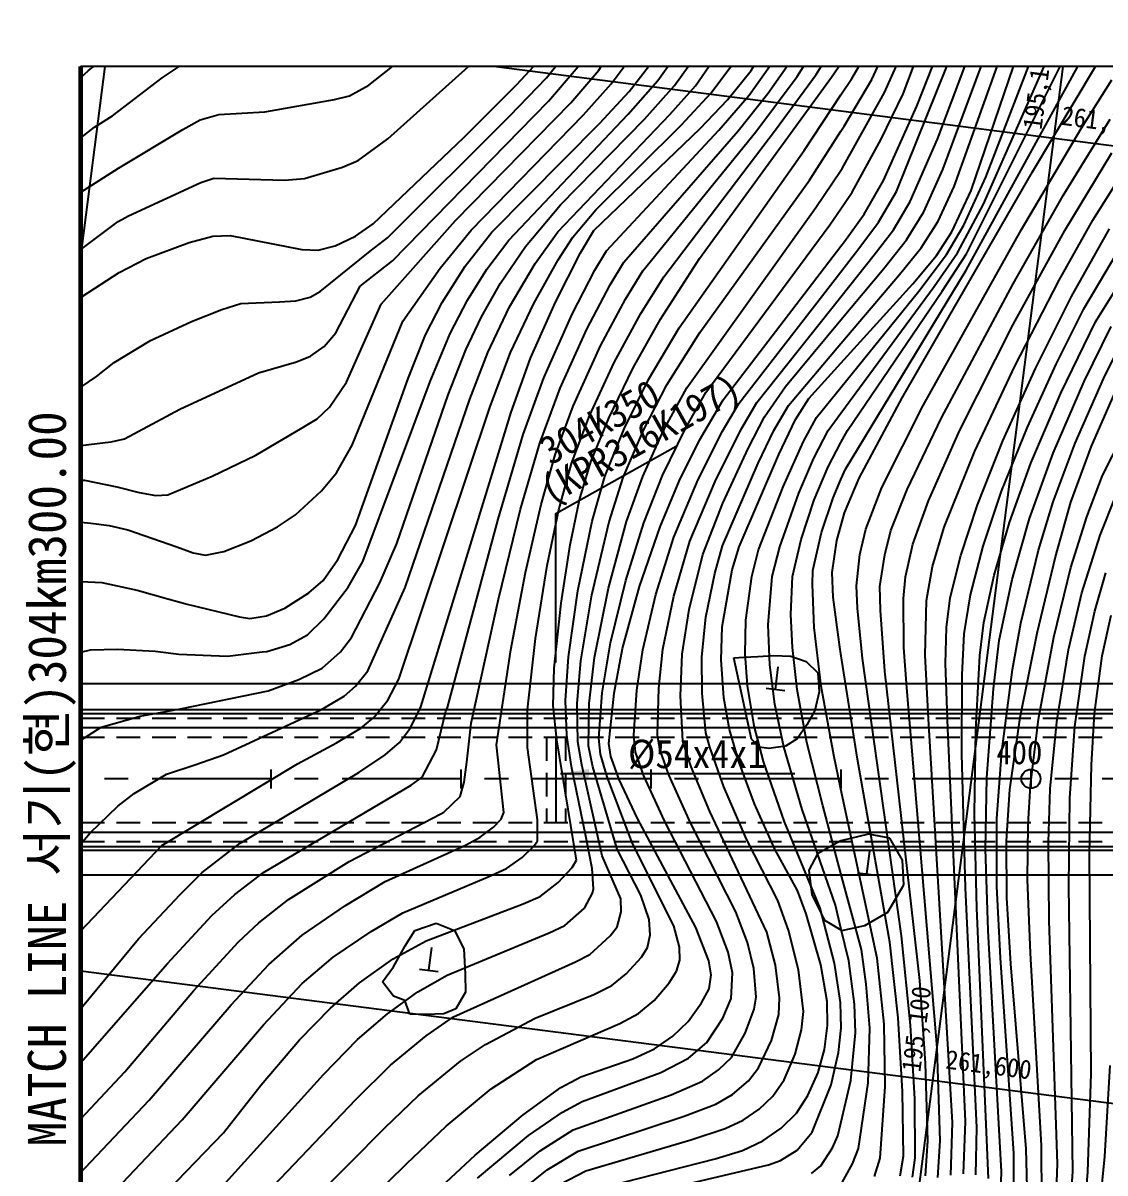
# Model space of a CAD drawing. Header units: millimetres. Extents: x 6886 to 7682, y 1103 to 1807.
# Drawn here: x 6966.6 to 7080.4, y 1432.7 to 1553.8 of the extents above; entities that cross this region are included whole.
import ezdxf
from ezdxf.enums import TextEntityAlignment as Align
from ezdxf.xclip import XClip

# ---------------------------------------------------------------- set-up
doc = ezdxf.new("R2010")
doc.units = ezdxf.units.MM
doc.header["$LTSCALE"] = 10
doc.header["$MEASUREMENT"] = 0
doc.header["$XCLIPFRAME"] = 2
for name, pattern in [('A-CENTR01', [2, 1.25, -0.25, 0.25, -0.25]), ('CENTER', [2, 1.25, -0.25, 0.25, -0.25]), ('HIDDEN', [0.375, 0.25, -0.125])]:
    doc.linetypes.add(name, pattern=pattern)
for name, color, linetype in [('TN-MACL', 6, 'A-CENTR01'), ('TZ-BASE', 253, 'Continuous'), ('TZ-CABL', 4, 'Continuous')]:
    doc.layers.add(name, color=color, linetype=linetype)
doc.layers.add('TX-PAPR', color=2, linetype='Continuous', plot=False)
doc.styles.add('HANA', font='GulimChe.ttf')
doc.styles.get("Standard").update_dxf_attribs({"font": 'GulimChe.ttf'})
doc.linetypes.add('ZIGZAG', pattern='A,0.0001,-0.2,[131,ltypeshp.shx,S=0.2,R=0,X=-0.2,Y=0],-0.4,[131,ltypeshp.shx,S=0.2,R=180,X=0.2,Y=0],-0.2', length=0.8001)
doc.dimstyles.get("Standard").update_dxf_attribs({"dimtxt": 0.18, "dimasz": 0.18, "dimexe": 0.18, "dimexo": 0.0625, "dimgap": 0.09, "dimtad": 0, "dimtih": 1, "dimtoh": 1, "dimdec": 4, "dimzin": 0, "dimdsep": 46, "dimtxsty": 'Standard', "dimcen": 0.09, "dimadec": 0, "dimazin": 0, "dimtfac": 1, "dimtdec": 4, "dimtofl": 0, "dimtmove": 0, "dimatfit": 3, "dimfxl": 0, "dimtolj": 1, "dimtzin": 0, "dimarcsym": 0})

# ---------------------------------------------------------------- blocks, each defined once
blk = doc.blocks.new('JD-GFJ6DDFJGD34XDGH')
at = {"layer": 'TZ-BASE'}
for p, q in [((0, 55), (15.42, 175)), ((80, -107.04), (116.24, 175)), ((85.85, 61.84, 166), (95.59, 86.1, 166)), ((87.99, 70.81, 165), (93.95, 85.99, 165)), ((90.16, 67.36, 167), (97.29, 86.22, 167)), ((86.56, 72.11, 164), (91.7, 85.83, 164)), ((90.74, 64.14, 168), (98.24, 84.44, 168)), ((91.91, 62.38, 169), (98.92, 81.89, 169)), ((0, 80.62), (80, 70.34)), ((93.72, 61.93, 170), (100.15, 80.87, 170)), ((95.24, 63.36, 171), (101.89, 80.52, 171)), ((0.78, 74.54, 141), (6.75, 79.46, 141)), ((30.33, 73.04, 143), (38.58, 79.57, 143)), ((93.2, 55.26, 173), (104.96, 78.74, 173)), ((95.02, 60.5, 172), (103.27, 79.28, 172)), ((54.52, 74.62, 148), (56.56, 77.58, 148)), ((49.02, 73.79, 146), (51.32, 76.79, 146)), ((70.54, 74.59, 155), (72.36, 77.42, 155)), ((75.41, 73.96, 158), (77.62, 77.44, 158)), ((77.38, 74.17, 159), (79.15, 76.94, 159)), ((93.19, 53.56, 174), (106.03, 77.03, 174)), ((8.58, 73.8, 142), (11.08, 75.48, 142)), ((32.3, 67.39, 144), (41.83, 75.93, 144)), ((45.9, 73.11, 145), (48.16, 75.57, 145)), ((49.23, 71.36, 147), (52.74, 75.47, 147)), ((55.83, 73.18, 149), (58.01, 76.09, 149)), ((57.71, 72.37, 150), (59.94, 75.23, 150)), ((60.73, 73.53, 151), (62.36, 75.8, 151)), ((62.47, 73, 152), (64.17, 75.32, 152)), ((64.68, 72.97, 153), (66.66, 75.77, 153)), ((66.35, 72.22, 154), (68.62, 75.27, 154)), ((70.33, 71.99, 156), (73.13, 75.88, 156)), ((72.31, 72.15, 157), (74.77, 75.66, 157)), ((79, 73.86, 160), (80, 75.35, 160)), ((81.15, 73.74, 161), (82.54, 76.12, 161)), ((83.24, 73.62, 162), (84.48, 76.22, 162)), ((84.59, 72.25, 163), (86.26, 75.96, 163)), ((100.17, 63.9, 175), (107.39, 75.98, 175)), ((0, 73.84, 141), (0.78, 74.54, 141)), ((51.58, 71.17, 148), (54.52, 74.62, 148)), ((65.13, 54.77, 160), (79, 73.86, 160)), ((68.07, 71.48, 155), (70.54, 74.59, 155)), ((71.06, 68.11, 158), (75.41, 73.96, 158)), ((73.13, 68.32, 159), (77.38, 74.17, 159)), ((3.33, 69.82, 142), (8.58, 73.8, 142)), ((28.29, 71.9, 143), (30.33, 73.04, 143)), ((40.31, 67.53, 145), (45.9, 73.11, 145)), ((45.14, 69.79, 146), (49.02, 73.79, 146)), ((52.92, 69.92, 149), (55.83, 73.18, 149)), ((57.62, 69.97, 151), (60.73, 73.53, 151)), ((59.32, 69.46, 152), (62.47, 73, 152)), ((62, 69.93, 153), (64.68, 72.97, 153)), ((80, 72, 161), (81.15, 73.74, 161)), ((80.34, 68.72, 162), (83.24, 73.62, 162)), ((105.29, 68.47, 176), (108.51, 73.59, 176)), ((19.39, 70.21, 143), (26.7, 71.51, 143)), ((26.7, 71.51, 143), (28.29, 71.9, 143)), ((54.63, 69.04, 150), (57.71, 72.37, 150)), ((63.23, 68.85, 154), (66.35, 72.22, 154)), ((65.19, 68.48, 155), (68.07, 71.48, 155)), ((67.16, 68.31, 156), (70.33, 71.99, 156)), ((69.18, 68.23, 157), (72.31, 72.15, 157)), ((76.13, 66.16, 161), (80, 72, 161)), ((80.14, 64.26, 163), (84.59, 72.25, 163)), ((84.22, 67.34, 164), (86.56, 72.11, 164)), ((32.81, 54.54, 147), (49.23, 71.36, 147)), ((39.43, 58.77, 148), (51.58, 71.17, 148)), ((80, 70.34), (700, -9.33)), ((84.49, 62.98, 165), (87.99, 70.81, 165)), ((1.44, 68.62, 142), (3.33, 69.82, 142)), ((10.73, 68.38, 143), (12.55, 69.37, 143)), ((12.55, 69.37, 143), (14.52, 69.95, 143)), ((14.52, 69.95, 143), (19.39, 70.21, 143)), ((32.28, 56.96, 146), (45.14, 69.79, 146)), ((41.08, 57.76, 149), (52.92, 69.92, 149)), ((43.27, 57.56, 150), (54.63, 69.04, 150)), ((45.05, 56.73, 151), (57.62, 69.97, 151)), ((50.2, 57.59, 153), (62, 69.93, 153)), ((50.5, 60.44, 152), (59.32, 69.46, 152)), ((103.39, 61.43, 177), (108.35, 69.46, 177)), ((0, 67.48, 142), (1.44, 68.62, 142)), ((3.99, 64.3, 143), (10.73, 68.38, 143)), ((54.01, 57.73, 155), (65.19, 68.48, 155)), ((54.19, 59.9, 154), (63.23, 68.85, 154)), ((55.32, 55.58, 156), (67.16, 68.31, 156)), ((57.14, 54.39, 157), (69.18, 68.23, 157)), ((59.15, 53.48, 158), (71.06, 68.11, 158)), ((61.35, 52.86, 159), (73.13, 68.32, 159)), ((76.68, 63.03, 162), (80, 68.2, 162)), ((80, 68.2, 162), (80.34, 68.72, 162)), ((98.99, 57.82, 176), (105.29, 68.47, 176)), ((29.18, 65.1, 144), (32.3, 67.39, 144)), ((30.79, 58.44, 145), (40.31, 67.53, 145)), ((81.18, 61.75, 164), (84.22, 67.34, 164)), ((87.3, 60.79, 167), (90.16, 67.36, 167)), ((62.98, 47.5, 161), (76.13, 66.16, 161)), ((103.58, 57.74, 178), (108.51, 65.91, 178)), ((106.5, 58.81, 179), (111.07, 66.09, 179)), ((0, 61.76, 143), (3.99, 64.3, 143)), ((23.54, 63.21, 144), (27.54, 64.39, 144)), ((27.54, 64.39, 144), (29.18, 65.1, 144)), ((80, 64.05, 163), (80.14, 64.26, 163)), ((12.64, 62.78, 144), (14.02, 63.25, 144)), ((14.02, 63.25, 144), (21.43, 63.04, 144)), ((21.43, 63.04, 144), (23.54, 63.21, 144)), ((65.14, 46.99, 162), (76.68, 63.03, 162)), ((77.37, 60.14, 163), (80, 64.05, 163)), ((82.44, 59.45, 165), (84.49, 62.98, 165)), ((86.45, 40.13, 175), (100.17, 63.9, 175)), ((88.73, 59.71, 168), (90.74, 64.14, 168)), ((92.92, 58.29, 171), (95.24, 63.36, 171)), ((5.01, 59.26, 144), (12.64, 62.78, 144)), ((80, 60.03, 164), (81.18, 61.75, 164)), ((83.96, 58.61, 166), (85.85, 61.84, 166)), ((90.22, 58.73, 169), (91.91, 62.38, 169)), ((91.68, 57.6, 170), (93.72, 61.93, 170)), ((85.52, 57.81, 167), (87.3, 60.79, 167)), ((98.12, 52.13, 177), (103.39, 61.43, 177)), ((46.82, 56.03, 152), (50.5, 60.44, 152)), ((51.8, 57.04, 154), (54.19, 59.9, 154)), ((63.78, 41.16, 163), (77.37, 60.14, 163)), ((78.84, 58.34, 164), (80, 60.03, 164)), ((80.36, 56.56, 165), (82.44, 59.45, 165)), ((86.91, 56.76, 168), (88.73, 59.71, 168)), ((92.26, 55.37, 172), (95.02, 60.5, 172)), ((0, 55.73, 144), (3.94, 58.68, 144)), ((3.94, 58.68, 144), (5.01, 59.26, 144)), ((28.93, 57.12, 145), (30.79, 58.44, 145)), ((31.63, 49.97, 148), (39.43, 58.77, 148)), ((65.8, 40.66, 164), (78.84, 58.34, 164)), ((81.88, 55.82, 166), (83.96, 58.61, 166)), ((88.44, 55.91, 169), (90.22, 58.73, 169)), ((91.1, 55.19, 171), (92.92, 58.29, 171)), ((102.98, 52.51, 179), (106.5, 58.81, 179)), ((11.41, 56.46, 145), (13.9, 57.15, 145)), ((13.9, 57.15, 145), (15.71, 57.22, 145)), ((15.71, 57.22, 145), (23.25, 55.73, 145)), ((26.79, 56.1, 145), (28.93, 57.12, 145)), ((30.47, 55.56, 146), (32.28, 56.96, 146)), ((37.84, 53.76, 149), (41.08, 57.76, 149)), ((40.45, 53.98, 150), (43.27, 57.56, 150)), ((47.83, 54.24, 153), (50.2, 57.59, 153)), ((50.25, 54.66, 154), (51.8, 57.04, 154)), ((52.61, 55.38, 155), (54.01, 57.73, 155)), ((83.5, 55.16, 167), (85.52, 57.81, 167)), ((88.65, 39.32, 176), (98.99, 57.82, 176)), ((90.07, 55.11, 170), (91.68, 57.6, 170)), ((98.14, 47.82, 178), (103.58, 57.74, 178)), ((104.28, 50.78, 180), (108.27, 57.9, 180)), ((6.88, 54.79, 145), (11.41, 56.46, 145)), ((23.25, 55.73, 145), (25, 55.67, 145)), ((25, 55.67, 145), (26.79, 56.1, 145)), ((42.75, 53.65, 151), (45.05, 56.73, 151)), ((44.18, 52.17, 152), (46.82, 56.03, 152)), ((67.62, 39.9, 165), (80, 56.09, 165)), ((80, 56.09, 165), (80.36, 56.56, 165)), ((80, 53.39, 166), (81.88, 55.82, 166)), ((84.51, 53.74, 168), (86.91, 56.76, 168)), ((86.16, 53.09, 169), (88.44, 55.91, 169)), ((105.55, 49.47, 181), (109.5, 56.12, 181)), ((4.03, 53.31, 145), (6.88, 54.79, 145)), ((25.21, 51.31, 146), (30.46, 55.56, 146)), ((29.42, 51.87, 147), (32.81, 54.54, 147)), ((30.46, 55.56, 146), (30.47, 55.56, 146)), ((47.67, 50.06, 154), (50.25, 54.66, 154)), ((49.95, 50.17, 155), (52.61, 55.38, 155)), ((54.11, 53.57, 156), (55.32, 55.58, 156)), ((61.03, 48.38, 160), (65.13, 54.77, 160)), ((80, 50.76, 167), (83.5, 55.16, 167)), ((87.57, 52.13, 170), (90.07, 55.11, 170)), ((88.19, 51.36, 171), (91.1, 55.19, 171)), ((89.82, 51.85, 172), (92.26, 55.37, 172)), ((90.66, 51.34, 173), (93.2, 55.26, 173)), ((0.15, 50.79, 145), (4.03, 53.31, 145)), ((33.89, 48.2, 149), (37.84, 53.76, 149)), ((38.02, 50.16, 150), (40.45, 53.98, 150)), ((40.69, 50.39, 151), (42.75, 53.65, 151)), ((45.13, 49.68, 153), (47.83, 54.24, 153)), ((51.71, 48.93, 156), (54.11, 53.57, 156)), ((55.72, 52.02, 157), (57.14, 54.39, 157)), ((57.33, 50.51, 158), (59.15, 53.48, 158)), ((69.26, 39.51, 166), (80, 53.39, 166)), ((80, 48.33, 168), (84.51, 53.74, 168)), ((80.48, 32.61, 174), (93.19, 53.56, 174)), ((106.79, 48.13, 182), (110.69, 54.37, 182)), ((42.17, 48.64, 152), (44.18, 52.17, 152)), ((58.93, 48.99, 159), (61.35, 52.86, 159)), ((80, 45.83, 169), (86.16, 53.09, 169)), ((80, 43.78, 170), (87.57, 52.13, 170)), ((90.57, 38.02, 177), (98.12, 52.13, 177)), ((98.29, 43.45, 179), (102.98, 52.51, 179)), ((24.14, 50.72, 146), (25.21, 51.31, 146)), ((26.83, 46.96, 147), (29.42, 51.87, 147)), ((53.27, 47.36, 157), (55.72, 52.02, 157)), ((80, 38.51, 172), (89.82, 51.85, 172)), ((80, 41.21, 171), (88.19, 51.36, 171)), ((80.68, 36.68, 173), (90.66, 51.34, 173)), ((0, 50.65, 145), (0.15, 50.79, 145)), ((14.86, 49.41, 146), (16.83, 50.03, 146)), ((16.83, 50.03, 146), (20.92, 50.22, 146)), ((20.92, 50.22, 146), (22.63, 50.34, 146)), ((22.63, 50.34, 146), (24.14, 50.72, 146)), ((27.95, 41.77, 148), (31.63, 49.97, 148)), ((36.28, 46.73, 150), (38.02, 50.16, 150)), ((38.86, 46.89, 151), (40.69, 50.39, 151)), ((42.83, 44.89, 153), (45.13, 49.68, 153)), ((45.23, 44.88, 154), (47.67, 50.06, 154)), ((47.34, 44.29, 155), (49.95, 50.17, 155)), ((54.71, 45.58, 158), (57.33, 50.51, 158)), ((71.16, 39.64, 167), (80, 50.76, 167)), ((100.48, 43.21, 180), (104.28, 50.78, 180)), ((11.65, 48.16, 146), (14.86, 49.41, 146)), ((40.53, 45.16, 152), (42.17, 48.64, 152)), ((48.73, 42.22, 156), (51.71, 48.93, 156)), ((56.15, 43.83, 159), (58.93, 48.99, 159)), ((102.64, 43.66, 181), (105.55, 49.47, 181)), ((7.33, 46.14, 146), (11.65, 48.16, 146)), ((28.55, 35.13, 149), (33.89, 48.2, 149)), ((50.44, 41.13, 157), (53.27, 47.36, 157)), ((58.13, 43.26, 160), (61.03, 48.38, 160)), ((59.74, 42.04, 161), (62.98, 47.5, 161)), ((74.16, 41.32, 168), (80, 48.33, 168)), ((92.51, 36.71, 178), (98.14, 47.82, 178)), ((103.13, 40.61, 182), (106.79, 48.13, 182)), ((105.61, 41.85, 183), (108.45, 47.61, 183)), ((3.52, 43.82, 146), (7.33, 46.14, 146)), ((25.61, 45.52, 147), (26.83, 46.96, 147)), ((34.44, 42.15, 150), (36.28, 46.73, 150)), ((36.78, 41.85, 151), (38.86, 46.89, 151)), ((61.68, 41.47, 162), (65.14, 46.99, 162)), ((107.64, 42.13, 184), (109.71, 46.3, 184)), ((24.19, 44.5, 147), (25.61, 45.52, 147)), ((38.68, 40.43, 152), (40.53, 45.16, 152)), ((40.95, 39.99, 153), (42.83, 44.89, 153)), ((43.09, 39.21, 154), (45.23, 44.88, 154)), ((51.82, 39.23, 158), (54.71, 45.58, 158)), ((74.47, 39.32, 169), (80, 45.83, 169)), ((1.66, 42.36, 146), (3.52, 43.82, 146)), ((18.69, 42.75, 147), (22.69, 43.92, 147)), ((22.69, 43.92, 147), (24.19, 44.5, 147)), ((45.28, 38.62, 155), (47.34, 44.29, 155)), ((53.54, 38.22, 159), (56.15, 43.83, 159)), ((76.61, 40.03, 170), (80, 43.78, 170)), ((99.62, 37.02, 181), (102.64, 43.66, 181)), ((10.44, 38.93, 147), (18.69, 42.75, 147)), ((55.56, 37.99, 160), (58.13, 43.26, 160)), ((94.09, 34.5, 179), (98.29, 43.45, 179)), ((97.03, 35.58, 180), (100.48, 43.21, 180)), ((0, 41.22, 146), (1.66, 42.36, 146)), ((26.19, 39.14, 148), (27.95, 41.77, 148)), ((28.93, 26.66, 150), (34.44, 42.15, 150)), ((29.69, 22.87, 151), (36.78, 41.85, 151)), ((46.57, 36.27, 156), (48.73, 42.22, 156)), ((57.18, 36.85, 161), (59.74, 42.04, 161)), ((59.26, 36.79, 162), (61.68, 41.47, 162)), ((71.97, 38.11, 168), (74.16, 41.32, 168)), ((77.44, 38.04, 171), (80, 41.21, 171)), ((102.32, 34.29, 183), (105.61, 41.85, 183)), ((104.65, 35.33, 184), (107.64, 42.13, 184)), ((106.37, 35.01, 185), (109.5, 42.14, 185)), ((33.28, 24.77, 152), (38.68, 40.43, 152)), ((34.13, 20.14, 153), (40.95, 39.99, 153)), ((48.3, 35.35, 157), (50.44, 41.13, 157)), ((61.34, 36.67, 163), (63.78, 41.16, 163)), ((63.64, 36.9, 164), (65.8, 40.66, 164)), ((75.21, 37.84, 170), (76.61, 40.03, 170)), ((81.93, 31.66, 175), (86.45, 40.13, 175)), ((99.98, 33.25, 182), (103.13, 40.61, 182)), ((107.53, 31.92, 186), (111.77, 40.33, 186)), ((4.59, 35.79, 147), (10.44, 38.93, 147)), ((24.87, 37.9, 148), (26.19, 39.14, 148)), ((33.47, 10.5, 154), (43.09, 39.21, 154)), ((49.93, 34.12, 158), (51.82, 39.23, 158)), ((65.11, 35.64, 165), (67.62, 39.9, 165)), ((67.55, 36.61, 166), (69.26, 39.51, 166)), ((69.45, 36.76, 167), (71.16, 39.64, 167)), ((72.94, 36.66, 169), (74.47, 39.32, 169)), ((84.32, 30.68, 176), (88.65, 39.32, 176)), ((23.31, 36.96, 148), (24.87, 37.9, 148)), ((35.79, 7.57, 155), (45.28, 38.62, 155)), ((51.65, 33.19, 159), (53.54, 38.22, 159)), ((53.68, 33.37, 160), (55.56, 37.99, 160)), ((70.23, 34.79, 168), (71.97, 38.11, 168)), ((73.46, 34.16, 170), (75.21, 37.84, 170)), ((76.05, 35.51, 171), (77.44, 38.04, 171)), ((78.66, 36.68, 172), (80, 38.51, 172)), ((86.98, 30.47, 177), (90.57, 38.02, 177)), ((18.41, 34.07, 148), (23.31, 36.96, 148)), ((55.16, 31.82, 161), (57.18, 36.85, 161)), ((57.1, 31.72, 162), (59.26, 36.79, 162)), ((59.14, 31.84, 163), (61.34, 36.67, 163)), ((61.22, 31.93, 164), (63.64, 36.9, 164)), ((64.99, 31.53, 166), (67.55, 36.61, 166)), ((66.75, 31.31, 167), (69.45, 36.76, 167)), ((71.29, 33.24, 169), (72.94, 36.66, 169)), ((77.14, 33.76, 172), (78.66, 36.68, 172)), ((80, 35.4, 173), (80.68, 36.68, 173)), ((89.2, 29.26, 178), (92.51, 36.71, 178)), ((96.91, 30.28, 181), (99.62, 37.02, 181)), ((0, 35.1, 147), (2.58, 35.4, 147)), ((2.58, 35.4, 147), (3.21, 35.49, 147)), ((3.21, 35.49, 147), (4.59, 35.79, 147)), ((26.92, 32.23, 149), (28.55, 35.13, 149)), ((43.93, 27.33, 156), (46.57, 36.27, 156)), ((46.28, 28.41, 157), (48.3, 35.35, 157)), ((62.99, 31.34, 165), (65.11, 35.64, 165)), ((73.93, 30.76, 171), (76.05, 35.51, 171)), ((78.66, 32.86, 173), (80, 35.4, 173)), ((94.37, 28.86, 180), (97.03, 35.58, 180)), ((102.35, 29.17, 184), (104.65, 35.33, 184)), ((13.83, 31.85, 148), (18.41, 34.07, 148)), ((48.44, 28.88, 158), (49.93, 34.12, 158)), ((67.58, 29.03, 168), (70.23, 34.79, 168)), ((69.28, 24.41, 170), (73.46, 34.16, 170)), ((90.88, 26.49, 179), (94.09, 34.5, 179)), ((99.83, 27.4, 183), (102.32, 34.29, 183)), ((104.21, 29.14, 185), (106.37, 35.01, 185)), ((50.31, 28.31, 159), (51.65, 33.19, 159)), ((52.49, 29.39, 160), (53.68, 33.37, 160)), ((67.54, 24.55, 169), (71.29, 33.24, 169)), ((75.56, 30.07, 172), (77.14, 33.76, 172)), ((77.19, 29.37, 173), (78.66, 32.86, 173)), ((97.73, 26.98, 182), (99.98, 33.25, 182)), ((9.15, 29.89, 148), (13.83, 31.85, 148)), ((25.32, 30.33, 149), (26.92, 32.23, 149)), ((53.81, 27.13, 161), (55.16, 31.82, 161)), ((55.6, 27.05, 162), (57.1, 31.72, 162)), ((57.44, 27.11, 163), (59.14, 31.84, 163)), ((59.26, 26.96, 164), (61.22, 31.93, 164)), ((62.42, 25.43, 166), (64.99, 31.53, 166)), ((79.17, 29.58, 174), (80, 31.51, 174)), ((80, 31.51, 174), (80.48, 32.61, 174)), ((80.39, 28.01, 175), (81.93, 31.66, 175)), ((105.87, 27.6, 186), (107.53, 31.92, 186)), ((0, 31.44, 148), (0.39, 31.44, 148)), ((0.39, 31.44, 148), (3.81, 30.75, 148)), ((3.81, 30.75, 148), (6.15, 30.15, 148)), ((22.6, 27.78, 149), (25.32, 30.33, 149)), ((60.99, 26.54, 165), (62.99, 31.34, 165)), ((64.1, 25.02, 167), (66.75, 31.31, 167)), ((71.34, 24.1, 171), (73.93, 30.76, 171)), ((82.61, 26.28, 176), (84.32, 30.68, 176)), ((85.27, 26.13, 177), (86.98, 30.47, 177)), ((94.97, 24.51, 181), (96.91, 30.28, 181)), ((6.15, 30.15, 148), (7.89, 29.82, 148)), ((7.89, 29.82, 148), (9.15, 29.89, 148)), ((51.51, 24.63, 160), (52.49, 29.39, 160)), ((73.56, 24.44, 172), (75.56, 30.07, 172)), ((75.82, 25.21, 173), (77.19, 29.37, 173)), ((77.96, 25.92, 174), (79.17, 29.58, 174)), ((87.56, 24.72, 178), (89.2, 29.26, 178)), ((100.81, 24.07, 184), (102.35, 29.17, 184)), ((102.58, 23.37, 185), (104.21, 29.14, 185)), ((107.3, 25.67, 187), (109.01, 29.97, 187)), ((43.96, 18.91, 157), (46.28, 28.41, 157)), ((46.81, 21.73, 158), (48.44, 28.88, 158)), ((49.09, 22.45, 159), (50.31, 28.31, 159)), ((65.46, 23.63, 168), (67.58, 29.03, 168)), ((80, 26.61, 175), (80.39, 28.01, 175)), ((92.61, 23.52, 180), (94.37, 28.86, 180)), ((0, 27.01, 149), (1.06, 26.93, 149)), ((1.06, 26.93, 149), (2.99, 26.68, 149)), ((2.99, 26.68, 149), (4.94, 26.2, 149)), ((20.72, 26.55, 149), (22.6, 27.78, 149)), ((27.07, 23.08, 150), (28.93, 26.66, 150)), ((38.58, 7.52, 156), (43.93, 27.33, 156)), ((52.32, 19.81, 161), (53.81, 27.13, 161)), ((53.8, 19.37, 162), (55.6, 27.05, 162)), ((55.54, 20.09, 163), (57.44, 27.11, 163)), ((57.37, 20.88, 164), (59.26, 26.96, 164)), ((96.13, 21.46, 182), (97.73, 26.98, 182)), ((98.01, 20.99, 183), (99.83, 27.4, 183)), ((104.2, 22.24, 186), (105.87, 27.6, 186)), ((4.94, 26.2, 149), (10.12, 24.43, 149)), ((17.9, 25.06, 149), (20.72, 26.55, 149)), ((58.81, 20.24, 165), (60.99, 26.54, 165)), ((60.53, 19.42, 166), (62.42, 25.43, 166)), ((77.05, 21.93, 174), (77.96, 25.92, 174)), ((79.58, 25.09, 175), (80, 26.61, 175)), ((81.99, 23.61, 176), (82.61, 26.28, 176)), ((84.62, 23.58, 177), (85.27, 26.13, 177)), ((89.65, 22.34, 179), (90.88, 26.49, 179)), ((105.37, 19.59, 187), (107.3, 25.67, 187)), ((10.12, 24.43, 149), (11.83, 23.81, 149)), ((15.05, 23.95, 149), (17.9, 25.06, 149)), ((31.47, 20.64, 152), (33.28, 24.77, 152)), ((50.56, 18.51, 160), (51.51, 24.63, 160)), ((62.4, 19.22, 167), (64.1, 25.02, 167)), ((66.73, 21.62, 169), (67.54, 24.55, 169)), ((68.55, 22, 170), (69.28, 24.41, 170)), ((72.76, 21.31, 172), (73.56, 24.44, 172)), ((74.89, 21.3, 173), (75.82, 25.21, 173)), ((79.09, 21.72, 175), (79.58, 25.09, 175)), ((86.79, 21.26, 178), (87.56, 24.72, 178)), ((93.63, 19.39, 181), (94.97, 24.51, 181)), ((11.83, 23.81, 149), (13.13, 23.56, 149)), ((13.13, 23.56, 149), (15.05, 23.95, 149)), ((25.51, 20.89, 150), (27.07, 23.08, 150)), ((64.02, 17.84, 168), (65.46, 23.63, 168)), ((70.61, 21.32, 171), (71.34, 24.1, 171)), ((81.63, 20.32, 176), (81.99, 23.61, 176)), ((84.11, 20.24, 177), (84.62, 23.58, 177)), ((91.51, 19.06, 180), (92.61, 23.52, 180)), ((98.93, 16.4, 184), (100.81, 24.07, 184)), ((100.65, 15.33, 185), (102.58, 23.37, 185)), ((28.14, 20.17, 151), (29.69, 22.87, 151)), ((47.85, 14.79, 159), (49.09, 22.45, 159)), ((67.5, 15.99, 170), (68.55, 22, 170)), ((77.01, 20.47, 174), (77.05, 21.93, 174)), ((89.01, 18.76, 179), (89.65, 22.34, 179)), ((102.4, 14.91, 186), (104.2, 22.24, 186)), ((0, 20.78, 150), (2.23, 20.66, 150)), ((2.23, 20.66, 150), (5.95, 19.88, 150)), ((24, 19.57, 150), (25.51, 20.89, 150)), ((28.5, 14.88, 152), (31.47, 20.64, 152)), ((45.27, 13.6, 158), (46.81, 21.73, 158)), ((55.76, 14.31, 164), (57.37, 20.88, 164)), ((65.79, 17.03, 169), (66.73, 21.62, 169)), ((70.01, 16.72, 171), (70.61, 21.32, 171)), ((72.34, 16.22, 172), (72.76, 21.31, 172)), ((74.73, 17.29, 173), (74.89, 21.3, 173)), ((79.19, 19.13, 175), (79.09, 21.72, 175)), ((86.57, 18.99, 178), (86.79, 21.26, 178)), ((95.03, 16.47, 182), (96.13, 21.46, 182)), ((96.66, 14.58, 183), (98.01, 20.99, 183)), ((106.72, 17.67, 188), (107.88, 21.68, 188)), ((5.95, 19.88, 150), (9.16, 18.96, 150)), ((21.47, 17.96, 150), (24, 19.57, 150)), ((25.59, 16.85, 151), (28.14, 20.17, 151)), ((30.22, 11.36, 153), (34.13, 20.14, 153)), ((51.32, 12.85, 161), (52.32, 19.81, 161)), ((54.08, 12.79, 163), (55.54, 20.09, 163)), ((57.02, 13.72, 165), (58.81, 20.24, 165)), ((59.15, 13.58, 166), (60.53, 19.42, 166)), ((77.18, 15.93, 174), (77.01, 20.47, 174)), ((81.75, 17.96, 176), (81.63, 20.32, 176)), ((84.17, 17.77, 177), (84.11, 20.24, 177)), ((92.96, 15.26, 181), (93.63, 19.39, 181)), ((103.95, 13.58, 187), (105.37, 19.59, 187)), ((9.16, 18.96, 150), (11.2, 18.4, 150)), ((11.2, 18.4, 150), (16.71, 17.04, 150)), ((41.08, 5.85, 157), (43.96, 18.91, 157)), ((49.81, 11.64, 160), (50.56, 18.51, 160)), ((52.64, 12.44, 162), (53.8, 19.37, 162)), ((61.27, 13.65, 167), (62.4, 19.22, 167)), ((79.89, 13.88, 175), (79.19, 19.13, 175)), ((86.61, 13.83, 178), (86.57, 18.99, 178)), ((88.85, 13.01, 179), (89.01, 18.76, 179)), ((91.1, 15.95, 180), (91.51, 19.06, 180)), ((16.71, 17.04, 150), (17.78, 16.89, 150)), ((17.78, 16.89, 150), (19.56, 17.16, 150)), ((19.56, 17.16, 150), (21.47, 17.96, 150)), ((63.29, 13.11, 168), (64.02, 17.84, 168)), ((65.35, 12.84, 169), (65.79, 17.03, 169)), ((74.89, 13.84, 173), (74.73, 17.29, 173)), ((82.28, 12.66, 176), (81.75, 17.96, 176)), ((84.63, 11.35, 177), (84.17, 17.77, 177)), ((105.66, 12.93, 188), (106.72, 17.67, 188)), ((107.48, 12.95, 189), (108.45, 17.24, 189)), ((23.87, 15.16, 151), (25.59, 16.85, 151)), ((67.39, 12.54, 170), (67.5, 15.99, 170)), ((69.92, 13.15, 171), (70.01, 16.72, 171)), ((72.51, 12.01, 172), (72.34, 16.22, 172)), ((77.93, 9.77, 174), (77.18, 15.93, 174)), ((91.01, 12.16, 180), (91.1, 15.95, 180)), ((94.63, 13, 182), (95.03, 16.47, 182)), ((98.06, 11.5, 184), (98.93, 16.4, 184)), ((21.99, 14.14, 151), (23.87, 15.16, 151)), ((27.33, 13.39, 152), (28.5, 14.88, 152)), ((47, 7.25, 159), (47.85, 14.79, 159)), ((92.77, 10.96, 181), (92.96, 15.26, 181)), ((96.07, 9.49, 183), (96.66, 14.58, 183)), ((98.85, 6.45, 185), (100.65, 15.33, 185)), ((100.8, 6.28, 186), (102.4, 14.91, 186)), ((0, 13.33, 151), (1.01, 13.57, 151)), ((1.01, 13.57, 151), (3.88, 13.66, 151)), ((3.88, 13.66, 151), (7.84, 13.45, 151)), ((7.84, 13.45, 151), (10.33, 13.13, 151)), ((15.43, 12.92, 151), (19.1, 13.36, 151)), ((19.1, 13.36, 151), (19.57, 13.42, 151)), ((19.57, 13.42, 151), (21.99, 14.14, 151)), ((25.4, 11.66, 152), (27.33, 13.39, 152)), ((43.77, 3.59, 158), (45.27, 13.6, 158)), ((54.89, 9.05, 164), (55.76, 14.31, 164)), ((56.15, 9.01, 165), (57.02, 13.72, 165)), ((58.53, 9.32, 166), (59.15, 13.58, 166)), ((60.84, 9.54, 167), (61.27, 13.65, 167)), ((75.4, 9.39, 173), (74.89, 13.84, 173)), ((80, 13.15, 175), (79.89, 13.88, 175)), ((86.93, 9.59, 178), (86.61, 13.83, 178)), ((102.72, 6.01, 187), (103.95, 13.58, 187)), ((10.33, 13.13, 151), (15.43, 12.92, 151)), ((51.01, 8.25, 161), (51.32, 12.85, 161)), ((52.26, 7.94, 162), (52.64, 12.44, 162)), ((53.51, 7.92, 163), (54.08, 12.79, 163)), ((63.1, 8.74, 168), (63.29, 13.11, 168)), ((65.38, 9.03, 169), (65.35, 12.84, 169)), ((67.68, 8.54, 170), (67.39, 12.54, 170)), ((68.74, 12.75, 170.73), (69.78, 12.81, 170.73)), ((70.58, 4.19, 170.73), (68.74, 12.75, 170.73)), ((69.78, 12.81, 170.73), (71.24, 12.88, 170.73)), ((70.17, 9.83, 171), (69.92, 13.15, 171)), ((71.24, 12.88, 170.73), (72.92, 12.97, 170.73)), ((72.92, 12.97, 170.73), (74.74, 12.91, 170.73)), ((74.74, 12.91, 170.73), (76.35, 12.35, 170.73)), ((76.35, 12.35, 170.73), (77.56, 11.16, 170.73)), ((81.73, 2.08, 175), (80, 13.15, 175)), ((86.36, -16.53, 176), (82.28, 12.66, 176)), ((89.22, 6.31, 179), (88.85, 13.01, 179)), ((91.25, 5.31, 180), (91.01, 12.16, 180)), ((94.2, 5.11, 182), (94.63, 13, 182)), ((104.61, 5.51, 188), (105.66, 12.93, 188)), ((106.68, 6.89, 189), (107.48, 12.95, 189)), ((22.96, 10.45, 152), (25.4, 11.66, 152)), ((28.92, 9.75, 153), (30.22, 11.36, 153)), ((49.73, 7.67, 160), (49.81, 11.64, 160)), ((73.04, 7.85, 172), (72.51, 12.01, 172)), ((73.11, 9.42, 173.46), (73.41, 11.8, 173.46)), ((77.56, 11.16, 170.73), (77.72, 9.17, 170.73)), ((88.3, -21.24, 177), (84.63, 11.35, 177)), ((92.74, 2.64, 181), (92.77, 10.96, 181)), ((96.93, 2.87, 184), (98.06, 11.5, 184)), ((80, 10), (0, 10)), ((19.73, 9.27, 152), (22.96, 10.45, 152)), ((27.72, 8.7, 153), (28.92, 9.75, 153)), ((32.32, 8.27, 154), (33.47, 10.5, 154)), ((70.87, 5.57, 171), (70.17, 9.83, 171)), ((79.24, 2.48, 174), (77.93, 9.77, 174)), ((700, 10), (80, 10)), ((10.48, 7.38, 152), (19.73, 9.27, 152)), ((25.34, 7.31, 153), (27.72, 8.7, 153)), ((54.52, 4.29, 164), (54.89, 9.05, 164)), ((55.57, 3.71, 165), (56.15, 9.01, 165)), ((58.2, 4.59, 166), (58.53, 9.32, 166)), ((60.71, 4.63, 167), (60.84, 9.54, 167)), ((63.35, 3.95, 168), (63.1, 8.74, 168)), ((65.77, 4.83, 169), (65.38, 9.03, 169)), ((68.29, 5.18, 170), (67.68, 8.54, 170)), ((72.12, 9.54, 173.46), (74.1, 9.29, 173.46)), ((76.43, 3.81, 173), (75.4, 9.39, 173)), ((77.72, 9.17, 170.73), (77.25, 7.18, 170.73)), ((90.13, -28.32, 178), (86.93, 9.59, 178)), ((95.37, 0.11, 183), (96.07, 9.49, 183)), ((0, 7.29), (80, 7.29)), ((6.25, 6.61, 152), (10.48, 7.38, 152)), ((21.54, 5.53, 153), (25.34, 7.31, 153)), ((30.84, 6.45, 154), (32.32, 8.27, 154)), ((34.71, 5.36, 155), (35.79, 7.57, 155)), ((38.43, 7.13, 156), (38.58, 7.52, 156)), ((50.1, 4.11, 160), (49.73, 7.67, 160)), ((51.17, 4.57, 161), (51.01, 8.25, 161)), ((52.33, 3.91, 162), (52.26, 7.94, 162)), ((53.45, 3.48, 163), (53.51, 7.92, 163)), ((73.98, 3.38, 172), (73.04, 7.85, 172)), ((80, 7.29), (700, 7.29)), ((0, 6.89), (80, 6.89)), ((2.16, 5.45, 152), (6.25, 6.61, 152)), ((29.46, 5.35, 154), (30.84, 6.45, 154)), ((37.44, 3.05, 156), (38.43, 7.13, 156)), ((47.02, 3.3, 159), (47, 7.25, 159)), ((77.25, 7.18, 170.73), (76.43, 5.69, 170.73)), ((80, 6.89), (700, 6.89)), ((91.75, -36.17, 179), (89.22, 6.31, 179)), ((97.76, -1.11, 185), (98.85, 6.45, 185)), ((99.96, -0.66, 186), (100.8, 6.28, 186)), ((106.36, 1.49, 189), (106.68, 6.89, 189)), ((0, 4.07, 152), (2.16, 5.45, 152)), ((15.03, 2.52, 153), (21.54, 5.53, 153)), ((26.93, 3.8, 154), (29.46, 5.35, 154)), ((33.55, 3.84, 155), (34.71, 5.36, 155)), ((40.63, 1.75, 157), (41.08, 5.85, 157)), ((69.25, 1.83, 170), (68.29, 5.18, 170)), ((71.86, 1.84, 171), (70.87, 5.57, 171)), ((76.43, 5.69, 170.73), (75.41, 4.21, 170.73)), ((93.11, -36.08, 180), (91.25, 5.31, 180)), ((94.05, -3.66, 182), (94.2, 5.11, 182)), ((102.03, -1.05, 187), (102.72, 6.01, 187)), ((104.09, -2.02, 188), (104.61, 5.51, 188)), ((22.81, 1.58, 154), (26.93, 3.8, 154)), ((32.05, 2.53, 155), (33.55, 3.84, 155)), ((52.17, -8.56, 160), (50.1, 4.11, 160)), ((51.66, 1.3, 161), (51.17, 4.57, 161)), ((52.73, 1.48, 162), (52.33, 3.91, 162)), ((54.69, 2.6, 164), (54.52, 4.29, 164)), ((55.78, 2.35, 165), (55.57, 3.71, 165)), ((58.37, 2.82, 166), (58.2, 4.59, 166)), ((60.93, 3.12, 167), (60.71, 4.63, 167)), ((64.25, 1.26, 168), (63.35, 3.95, 168)), ((66.19, 3.33, 169), (65.77, 4.83, 169)), ((71.38, 3.35, 170.73), (70.58, 4.19, 170.73)), ((75.41, 4.21, 170.73), (74.15, 3.43, 170.73)), ((78.09, -2.81, 173), (76.43, 3.81, 173)), ((12.11, 1.5, 153), (15.03, 2.52, 153)), ((29.26, 0.67, 155), (32.05, 2.53, 155)), ((35.93, 0.16, 156), (37.44, 3.05, 156)), ((44.53, -3.54, 158), (43.77, 3.59, 158)), ((48.08, -4.33, 159), (47.02, 3.3, 159)), ((53.9, 1.27, 163), (53.45, 3.48, 163)), ((55.39, 0.22, 164), (54.69, 2.6, 164)), ((59.26, 0.31, 166), (58.37, 2.82, 166)), ((61.9, 0.44, 167), (60.93, 3.12, 167)), ((67.68, -0.84, 169), (66.19, 3.33, 169)), ((72.43, 3.2, 170.73), (71.38, 3.35, 170.73)), ((74.15, 3.43, 170.73), (72.43, 3.2, 170.73)), ((75.91, -3.23, 172), (73.98, 3.38, 172)), ((80, -1.09, 174), (79.24, 2.48, 174)), ((93.1, -11.49, 181), (92.74, 2.64, 181)), ((96.41, -4.19, 184), (96.93, 2.87, 184)), ((8.55, -7, 154), (22.81, 1.58, 154)), ((9.02, 0.5, 153), (12.11, 1.5, 153)), ((40.36, -0.34, 157), (40.63, 1.75, 157)), ((53.15, -6.03, 161), (51.66, 1.3, 161)), ((54.89, -8.09, 162), (52.73, 1.48, 162)), ((56.46, -7.4, 163), (53.9, 1.27, 163)), ((56.65, -0.07, 165), (55.78, 2.35, 165)), ((66.19, -3.42, 168), (64.25, 1.26, 168)), ((70.89, -2.64, 170), (69.25, 1.83, 170)), ((74.07, -4.52, 171), (71.86, 1.84, 171)), ((85.14, -17.21, 175), (81.73, 2.08, 175)), ((106.16, -7.93, 189), (106.36, 1.49, 189)), ((0, 1), (0, -1)), ((5.63, -1.53, 153), (9.02, 0.5, 153)), ((16.77, -6.78, 155), (29.26, 0.67, 155)), ((20, 1), (20, -1)), ((34.78, -0.67, 156), (35.93, 0.16, 156)), ((40, 1), (40, -1)), ((58.07, -6.79, 164), (55.39, 0.22, 164)), ((61.42, -4.42, 166), (59.26, 0.31, 166)), ((60, 1), (60, -1)), ((64.16, -4.64, 167), (61.9, 0.44, 167)), ((80, 1), (80, -1)), ((80, 1), (80, -1)), ((95.22, -7.38, 183), (95.37, 0.11, 183)), ((100, 1), (100, -1)), ((19.22, -9.85, 156), (34.78, -0.67, 156)), ((39.94, -1.85, 157), (40.36, -0.34, 157)), ((58.6, -4.18, 165), (56.65, -0.07, 165)), ((70.08, -6.34, 169), (67.68, -0.84, 169)), ((83.82, -18.87, 174), (80, -1.09, 174)), ((97.42, -6.53, 185), (97.76, -1.11, 185)), ((99.71, -4.82, 186), (99.96, -0.66, 186)), ((101.83, -6.65, 187), (102.03, -1.05, 187)), ((3.9, -2.87, 153), (5.63, -1.53, 153)), ((38.2, -3.5, 157), (39.94, -1.85, 157)), ((104, -11.29, 188), (104.09, -2.02, 188)), ((0.99, -5.7, 153), (3.9, -2.87, 153)), ((37.89, -3.69, 157), (38.2, -3.5, 157)), ((44.26, -4.24, 158), (44.53, -3.54, 158)), ((72.19, -16.15, 168), (66.19, -3.42, 168)), ((73.05, -7.42, 170), (70.89, -2.64, 170)), ((79.42, -13.3, 172), (75.91, -3.23, 172)), ((80, -9.95, 173), (78.09, -2.81, 173)), ((28.24, -8.69, 157), (37.89, -3.69, 157)), ((43.44, -5.07, 158), (44.26, -4.24, 158)), ((48.07, -6.57, 159), (48.08, -4.33, 159)), ((64.74, -15.64, 165), (58.6, -4.18, 165)), ((66.92, -15.02, 166), (61.42, -4.42, 166)), ((68.94, -14, 167), (64.16, -4.64, 167)), ((77.8, -13.6, 171), (74.07, -4.52, 171)), ((94.29, -13.61, 182), (94.05, -3.66, 182)), ((96.4, -11.34, 184), (96.41, -4.19, 184)), ((99.65, -10.6, 186), (99.71, -4.82, 186)), ((0, -6.83, 153), (0.99, -5.7, 153)), ((42.05, -6.15, 158), (43.44, -5.07, 158)), ((53.81, -9.43, 161), (53.15, -6.03, 161)), ((82.9, -5.83, 174.28), (80, -6.53, 174.28)), ((85.13, -6.24, 174.28), (82.9, -5.83, 174.28)), ((0, -16.01, 154), (8.55, -7, 154)), ((0, -7.11), (80, -7.11)), ((12.79, -9.86, 155), (16.77, -6.78, 155)), ((32.05, -10.81, 158), (40.48, -6.97, 158)), ((40.48, -6.97, 158), (42.05, -6.15, 158)), ((46.47, -8.27, 159), (47.62, -7.17, 159)), ((47.62, -7.17, 159), (48.07, -6.57, 159)), ((62.4, -15.49, 164), (58.07, -6.79, 164)), ((73.36, -12.79, 169), (70.08, -6.34, 169)), ((79.92, -6.55, 174.28), (77.55, -7.88, 174.28)), ((80, -6.53, 174.28), (79.92, -6.55, 174.28)), ((80, -7.11), (700, -7.11)), ((86.47, -8.56, 174.28), (85.13, -6.24, 174.28)), ((97.47, -12.54, 185), (97.42, -6.53, 185)), ((101.92, -14.96, 187), (101.83, -6.65, 187)), ((0, -7.51), (80, -7.51)), ((44.82, -9.43, 159), (46.47, -8.27, 159)), ((56.85, -12.64, 162), (54.89, -8.09, 162)), ((58.93, -12.25, 163), (56.46, -7.4, 163)), ((75.44, -11.75, 170), (73.05, -7.42, 170)), ((77.55, -7.88, 174.28), (76.64, -9.63, 174.28)), ((80, -7.51), (700, -7.51)), ((82.73, -10, 174.79), (83.04, -7.62, 174.79)), ((95.5, -15.97, 183), (95.22, -7.38, 183)), ((106.34, -31.07, 189), (106.16, -7.93, 189)), ((21.85, -12.7, 157), (28.24, -8.69, 157)), ((42.87, -10.31, 159), (44.82, -9.43, 159)), ((50.25, -10.92, 160), (51.7, -9.34, 160)), ((51.7, -9.34, 160), (52.17, -8.56, 160)), ((53.96, -11.58, 161), (53.81, -9.43, 161)), ((76.64, -9.63, 174.28), (76.95, -12.21, 174.28)), ((86.63, -11.16, 174.28), (86.47, -8.56, 174.28)), ((0, -10.11), (80, -10.11)), ((0, -10.11), (80, -10.11)), ((10.46, -12.18, 155), (12.79, -9.86, 155)), ((16.2, -12.18, 156), (19.22, -9.85, 156)), ((27.86, -13.33, 158), (32.05, -10.81, 158)), ((33.88, -14.1, 159), (42.87, -10.31, 159)), ((82.15, -17.97, 173), (80, -9.95, 173)), ((80, -10.11), (700, -10.11)), ((81.74, -9.88, 174.79), (83.73, -10.13, 174.79)), ((99.95, -18.35, 186), (99.65, -10.6, 186)), ((48.36, -12.37, 160), (50.25, -10.92, 160)), ((53.01, -13.61, 161), (53.85, -12.05, 161)), ((53.85, -12.05, 161), (53.96, -11.58, 161)), ((76.33, -14.22, 170), (75.44, -11.75, 170)), ((84.93, -14.02, 174.28), (86.63, -11.16, 174.28)), ((94.29, -36.69, 181), (93.1, -11.49, 181)), ((96.78, -18.85, 184), (96.4, -11.34, 184)), ((104.39, -41.35, 188), (104, -11.29, 188)), ((6.09, -16.86, 155), (10.46, -12.18, 155)), ((13.81, -14.4, 156), (16.2, -12.18, 156)), ((18.74, -15.15, 157), (21.85, -12.7, 157)), ((36.34, -17.04, 160), (46.56, -13.15, 160)), ((46.56, -13.15, 160), (48.36, -12.37, 160)), ((56.86, -14, 162), (56.85, -12.64, 162)), ((59.81, -14.82, 163), (58.93, -12.25, 163)), ((74.48, -15.93, 169), (73.36, -12.79, 169)), ((76.95, -12.21, 174.28), (78.26, -14.88, 174.28)), ((80, -15.71, 172), (79.42, -13.3, 172)), ((97.89, -19.49, 185), (97.47, -12.54, 185)), ((9.13, -19.45, 156), (13.81, -14.4, 156)), ((23.29, -16.46, 158), (27.86, -13.33, 158)), ((30.56, -16.07, 159), (33.88, -14.1, 159)), ((50.94, -15.45, 161), (53.01, -13.61, 161)), ((56.44, -15.59, 162), (56.86, -14, 162)), ((70.18, -17.24, 167), (68.94, -14, 167)), ((77.87, -19.59, 170), (76.33, -14.22, 170)), ((79.34, -19.4, 171), (77.8, -13.6, 171)), ((82.52, -15.44, 174.28), (84.93, -14.02, 174.28)), ((95.53, -42.07, 182), (94.29, -13.61, 182)), ((16.61, -17.17, 157), (18.74, -15.15, 157)), ((35.15, -15.98, 161.6), (37.39, -15.18, 161.6)), ((37.39, -15.18, 161.6), (39.35, -15.96, 161.6)), ((49.29, -16.22, 161), (50.94, -15.45, 161)), ((55.7, -16.51, 162), (56.44, -15.59, 162)), ((59.92, -16.43, 163), (59.81, -14.82, 163)), ((63.02, -17.71, 164), (62.4, -15.49, 164)), ((66.11, -19.16, 165), (64.74, -15.64, 165)), ((68.14, -18.25, 166), (66.92, -15.02, 166)), ((78.26, -14.88, 174.28), (80, -15.88, 174.28)), ((80.82, -19.15, 172), (80, -15.71, 172)), ((80.11, -15.95, 174.28), (82.52, -15.44, 174.28)), ((102.8, -40.53, 187), (101.92, -14.96, 187)), ((0, -24.18, 155), (6.09, -16.86, 155)), ((19.79, -19.53, 158), (23.29, -16.46, 158)), ((26.57, -18.78, 159), (30.56, -16.07, 159)), ((34.15, -17.57, 161.6), (35.15, -15.98, 161.6)), ((38.57, -20.67, 161), (49.29, -16.22, 161)), ((39.35, -15.96, 161.6), (40.31, -17.89, 161.6)), ((53.56, -18.51, 162), (55.7, -16.51, 162)), ((59.65, -17.76, 163), (59.92, -16.43, 163)), ((73.11, -19.62, 168), (72.19, -16.15, 168)), ((75.55, -20.11, 169), (74.48, -15.93, 169)), ((80, -15.88, 174.28), (80.11, -15.95, 174.28)), ((87.33, -25.93, 176), (86.36, -16.53, 176)), ((96.89, -41.36, 183), (95.5, -15.97, 183)), ((11.85, -22.32, 157), (16.61, -17.17, 157)), ((32.89, -18.95, 160), (36.34, -17.04, 160)), ((32.92, -19.8, 161.6), (34.15, -17.57, 161.6)), ((36.64, -20.15, 161.85), (36.94, -17.77, 161.85)), ((40.31, -17.89, 161.6), (40.47, -20.58, 161.6)), ((59, -18.77, 163), (59.65, -17.76, 163)), ((63.04, -19.09, 164), (63.02, -17.71, 164)), ((70.84, -19.97, 167), (70.18, -17.24, 167)), ((82.67, -21.61, 173), (82.15, -17.97, 173)), ((86.01, -25.17, 175), (85.14, -17.21, 175)), ((23.31, -21.56, 159), (26.57, -18.78, 159)), ((29.32, -21.47, 160), (32.89, -18.95, 160)), ((39.23, -25.07, 162), (52.07, -19.27, 162)), ((52.07, -19.27, 162), (53.56, -18.51, 162)), ((57.41, -20.54, 163), (59, -18.77, 163)), ((62.7, -20.24, 164), (63.04, -19.09, 164)), ((66.34, -20.65, 165), (66.11, -19.16, 165)), ((68.58, -20.44, 166), (68.14, -18.25, 166)), ((81.44, -23.71, 172), (80.82, -19.15, 172)), ((84.54, -25.83, 174), (83.82, -18.87, 174)), ((98.19, -39.41, 184), (96.78, -18.85, 184)), ((101.12, -38.6, 186), (99.95, -18.35, 186)), ((0, -29.88, 156), (9.13, -19.45, 156)), ((0, -20.2), (80, -30.48)), ((15.82, -23.79, 158), (19.79, -19.53, 158)), ((31.77, -21.36, 161.6), (32.92, -19.8, 161.6)), ((35.64, -20.02, 161.85), (37.63, -20.28, 161.85)), ((55.9, -21.75, 163), (57.41, -20.54, 163)), ((61.92, -21.49, 164), (62.7, -20.24, 164)), ((68.46, -23.14, 166), (68.58, -20.44, 166)), ((71.08, -23, 167), (70.84, -19.97, 167)), ((73.55, -23.05, 168), (73.11, -19.62, 168)), ((76.07, -24.49, 169), (75.55, -20.11, 169)), ((78.55, -23.43, 170), (77.87, -19.59, 170)), ((79.96, -23.54, 171), (79.34, -19.4, 171)), ((99.5, -38.95, 185), (97.89, -19.49, 185)), ((19.22, -25.89, 159), (23.31, -21.56, 159)), ((26.27, -24.13, 160), (29.32, -21.47, 160)), ((32.91, -22.88, 161.6), (31.77, -21.36, 161.6)), ((35.49, -22.42, 161), (38.57, -20.67, 161)), ((40.47, -20.58, 161.6), (40.5, -22.46, 161.6)), ((53.98, -22.7, 163), (55.9, -21.75, 163)), ((60.34, -23.34, 164), (61.92, -21.49, 164)), ((66.12, -22.12, 165), (66.34, -20.65, 165)), ((83.05, -26.24, 173), (82.67, -21.61, 173)), ((88.91, -29.94, 177), (88.3, -21.24, 177)), ((4.63, -30.83, 157), (11.85, -22.32, 157)), ((32.29, -24.73, 161), (35.49, -22.42, 161)), ((34.1, -23.32, 161.6), (32.91, -22.88, 161.6)), ((40.5, -22.46, 161.6), (39.46, -24.22, 161.6)), ((47.81, -25.2, 163), (53.98, -22.7, 163)), ((65.33, -23.58, 165), (66.12, -22.12, 165)), ((70.87, -24.26, 167), (71.08, -23, 167)), ((7.21, -33.84, 158), (15.82, -23.79, 158)), ((23.03, -27.49, 160), (26.27, -24.13, 160)), ((34.63, -24.79, 161.6), (34.1, -23.32, 161.6)), ((58.69, -24.7, 164), (60.34, -23.34, 164)), ((63.92, -25.56, 165), (65.33, -23.58, 165)), ((67.56, -25.2, 166), (68.46, -23.14, 166)), ((73.46, -24.8, 168), (73.55, -23.05, 168)), ((78.6, -25.97, 170), (78.55, -23.43, 170)), ((80.04, -26.23, 171), (79.96, -23.54, 171)), ((81.52, -26.75, 172), (81.44, -23.71, 172)), ((29.14, -27.43, 161), (32.29, -24.73, 161)), ((36.33, -24.8, 161.6), (34.63, -24.79, 161.6)), ((38.21, -24.73, 161.6), (36.33, -24.8, 161.6)), ((36.35, -27.06, 162), (39.23, -25.07, 162)), ((39.46, -24.22, 161.6), (38.21, -24.73, 161.6)), ((42.59, -27.98, 163), (47.81, -25.2, 163)), ((56.74, -25.76, 164), (58.69, -24.7, 164)), ((65.9, -27.77, 166), (67.56, -25.2, 166)), ((69.93, -26.78, 167), (70.87, -24.26, 167)), ((72.69, -27.56, 168), (73.46, -24.8, 168)), ((75.85, -26.44, 169), (76.07, -24.49, 169)), ((80.04, -26.23, 171), (80, -24.93, 171)), ((86.49, -32.91, 175), (86.01, -25.17, 175)), ((10.66, -35.91, 159), (19.22, -25.89, 159)), ((47.98, -29.56, 164), (56.74, -25.76, 164)), ((62.32, -27.1, 165), (63.92, -25.56, 165)), ((75.19, -28.98, 169), (75.85, -26.44, 169)), ((78.27, -28.51, 170), (78.6, -25.97, 170)), ((79.75, -28.81, 171), (80.04, -26.23, 171)), ((80, -26.6, 171), (80.04, -26.23, 171)), ((82.85, -32.01, 173), (83.05, -26.24, 173)), ((84.64, -32.4, 174), (84.54, -25.83, 174)), ((87.78, -33.69, 176), (87.33, -25.93, 176)), ((18.97, -32.22, 160), (23.03, -27.49, 160)), ((25.55, -31.13, 161), (29.14, -27.43, 161)), ((32.6, -30.13, 162), (36.35, -27.06, 162)), ((60.37, -28.43, 165), (62.32, -27.1, 165)), ((63.97, -29.41, 166), (65.9, -27.77, 166)), ((68.47, -29.35, 167), (69.93, -26.78, 167)), ((71.34, -30.42, 168), (72.69, -27.56, 168)), ((81.04, -31.76, 172), (81.52, -26.75, 172)), ((39.95, -29.72, 163), (42.59, -27.98, 163)), ((58.09, -29.49, 165), (60.37, -28.43, 165)), ((74.01, -31.68, 169), (75.19, -28.98, 169)), ((77.6, -30.91, 170), (78.27, -28.51, 170)), ((78.99, -32.21, 171), (79.75, -28.81, 171)), ((90.44, -38.12, 178), (90.13, -28.32, 178)), ((28.96, -33.75, 162), (32.6, -30.13, 162)), ((35.5, -33.36, 163), (39.95, -29.72, 163)), ((43.18, -32.64, 164), (47.98, -29.56, 164)), ((52.62, -31.38, 165), (58.09, -29.49, 165)), ((61.05, -30.92, 166), (63.97, -29.41, 166)), ((67.13, -30.65, 167), (68.47, -29.35, 167)), ((89.15, -38.1, 177), (88.91, -29.94, 177)), ((107.77, -39.77, 190), (108.34, -30.17, 190)), ((0, -35.78, 157), (4.63, -30.83, 157)), ((13.29, -44.65, 161), (25.55, -31.13, 161)), ((50.53, -32.49, 165), (52.62, -31.38, 165)), ((52.77, -33.96, 166), (61.05, -30.92, 166)), ((65.42, -31.82, 167), (67.13, -30.65, 167)), ((70.26, -31.81, 168), (71.34, -30.42, 168)), ((76.53, -33.35, 170), (77.6, -30.91, 170)), ((80, -30.48), (700, -110.15)), ((106, -41.37, 189), (106.34, -31.07, 189)), ((15.03, -37.26, 160), (18.97, -32.22, 160)), ((38.44, -36.55, 164), (43.18, -32.64, 164)), ((46.56, -35.38, 165), (50.53, -32.49, 165)), ((62.14, -33.25, 167), (65.42, -31.82, 167)), ((68.6, -33.22, 168), (70.26, -31.81, 168)), ((72.83, -33.4, 169), (74.01, -31.68, 169)), ((76.97, -37.21, 171), (78.99, -32.21, 171)), ((80, -36.24, 172), (81.04, -31.76, 172)), ((81.86, -38.92, 173), (82.85, -32.01, 173)), ((84.12, -39.94, 174), (84.64, -32.4, 174)), ((0.48, -40.97, 158), (7.21, -33.84, 158)), ((11.55, -51.98, 162), (28.96, -33.75, 162)), ((32.04, -36.72, 163), (35.5, -33.36, 163)), ((51.81, -36.96, 167), (62.14, -33.25, 167)), ((66.82, -34.24, 168), (68.6, -33.22, 168)), ((71.41, -34.76, 169), (72.83, -33.4, 169)), ((75.31, -35.19, 170), (76.53, -33.35, 170)), ((86.6, -39.74, 175), (86.49, -32.91, 175)), ((87.83, -39.91, 176), (87.78, -33.69, 176)), ((47.13, -37.56, 166), (50.69, -35.08, 166)), ((50.69, -35.08, 166), (52.77, -33.96, 166)), ((63.5, -35.52, 168), (66.82, -34.24, 168)), ((69.71, -35.94, 169), (71.41, -34.76, 169)), ((3.8, -43.17, 159), (10.66, -35.91, 159)), ((41.5, -39.61, 165), (46.56, -35.38, 165)), ((52.35, -39.2, 168), (63.5, -35.52, 168)), ((67.82, -36.81, 169), (69.71, -35.94, 169)), ((73.72, -36.77, 170), (75.31, -35.19, 170)), ((79.69, -37.59, 172), (80, -36.24, 172)), ((91.56, -41.71, 179), (91.75, -36.17, 179)), ((92.91, -41.57, 180), (93.11, -36.08, 180)), ((0, -68.88, 163), (32.04, -36.72, 163)), ((1.94, -50.76, 160), (15.03, -37.26, 160)), ((34.32, -40.48, 164), (38.44, -36.55, 164)), ((48.36, -39.18, 167), (51.81, -36.96, 167)), ((64.19, -38.01, 169), (67.82, -36.81, 169)), ((71.78, -38.12, 170), (73.72, -36.77, 170)), ((75.4, -39.1, 171), (76.97, -37.21, 171)), ((94.2, -41.68, 181), (94.29, -36.69, 181)), ((41.77, -42.04, 166), (47.13, -37.56, 166)), ((53.15, -41.26, 169), (64.19, -38.01, 169)), ((69.65, -39.14, 170), (71.78, -38.12, 170)), ((79.1, -38.84, 172), (79.69, -37.59, 172)), ((88.9, -41.78, 177), (89.15, -38.1, 177)), ((90.2, -41.97, 178), (90.44, -38.12, 178)), ((101.13, -45, 186), (101.12, -38.6, 186)), ((36.16, -44.59, 165), (41.5, -39.61, 165)), ((45.11, -41.75, 167), (48.36, -39.18, 167)), ((49.08, -41.18, 168), (52.35, -39.2, 168)), ((66.75, -40, 170), (69.65, -39.14, 170)), ((73.65, -40.19, 171), (75.4, -39.1, 171)), ((77.88, -40.74, 172), (79.1, -38.84, 172)), ((81.22, -40.54, 173), (81.86, -38.92, 173)), ((83.52, -41.86, 174), (84.12, -39.94, 174)), ((86.24, -41.78, 175), (86.6, -39.74, 175)), ((87.52, -41.94, 176), (87.83, -39.91, 176)), ((98.22, -45.57, 184), (98.19, -39.41, 184)), ((99.68, -45.89, 185), (99.5, -38.95, 185)), ((106.78, -49.69, 190), (107.77, -39.77, 190)), ((0, -41.44, 158), (0.48, -40.97, 158)), ((2.96, -71.22, 164), (34.32, -40.48, 164)), ((53.98, -43.28, 170), (66.75, -40, 170)), ((61.77, -43.14, 171), (72.37, -40.64, 171)), ((72.37, -40.64, 171), (73.65, -40.19, 171)), ((76.9, -41.55, 172), (77.88, -40.74, 172)), ((80.12, -42.51, 173), (81.22, -40.54, 173)), ((102.56, -47.03, 187), (102.8, -40.53, 187)), ((44.56, -44.8, 168), (49.08, -41.18, 168)), ((50.47, -42.68, 169), (53.15, -41.26, 169)), ((96.7, -46.48, 183), (96.89, -41.36, 183)), ((103.87, -49.23, 188), (104.39, -41.35, 188)), ((105.24, -50.07, 189), (106, -41.37, 189))]:
    blk.add_line(p, q, dxfattribs=at)
at = {"layer": 'TZ-BASE', "linetype": 'CENTER', "flags": 128}
blk.add_lwpolyline([(700, 0), (80, 0), (0, 0)], dxfattribs=at)
at = {"layer": 'TZ-BASE'}
blk.add_circle((100, 0), 1, dxfattribs=at)
at = {"layer": 'TZ-BASE', "style": 'HANA'}
for s, rotation, p in [('195,100', 82.6776, (101.11, 68.28, 275)), ('261,700', 352.6776, (103.12, 68.87, 275)), ('195,100', 82.6776, (88.35, -30.95, 275)), ('261,600', 352.6776, (90.95, -30.49, 275))]:
    blk.add_text(s, height=2, rotation=rotation, dxfattribs=at).set_placement(p)
blk.add_text('400', height=2.5, dxfattribs=at).set_placement((96.35, 1.54))

msp = doc.modelspace()

# ---------------------------------------------------------------- linework, layer by layer
at = {"layer": 'TN-MACL', "const_width": 0.5}
msp.add_lwpolyline([(6972.65, 1549.18), (6972.65, 1399.18)], dxfattribs=at)
at = {"layer": 'TX-PAPR', "flags": 128}
msp.add_lwpolyline([(7672.65, 1549.18), (6972.65, 1549.18), (6972.65, 1399.18), (7672.65, 1399.18)], close=True, dxfattribs=at)
at = {"layer": 'TZ-BASE', "flags": 128}
msp.add_lwpolyline([(7022.65, 1486.43), (7022.65, 1502.13), (7035.31, 1509.21)], dxfattribs=at)
at = {"layer": 'TZ-CABL', "linetype": 'HIDDEN'}
for points in [[(6972.65, 1480.57), (7672.65, 1480.57)], [(6972.65, 1479.57), (7672.65, 1479.57)], [(6972.65, 1478.57), (7672.65, 1478.57)], [(7021.65, 1478.57), (7021.66, 1469.57)], [(7023.65, 1478.57), (7023.66, 1469.57)], [(6972.65, 1469.57), (7672.65, 1469.57)], [(6972.65, 1468.57), (7672.65, 1468.57)], [(6972.65, 1467.57), (7672.65, 1467.57)]]:
    msp.add_lwpolyline(points, dxfattribs=at)
at = {"layer": 'TZ-CABL', "linetype": 'ZIGZAG', "ltscale": 0.5}
for points in [[(6972.65, 1479.57), (7672.65, 1479.57)], [(7022.65, 1478.57), (7022.66, 1469.57)], [(6972.65, 1468.57), (7672.65, 1468.57)]]:
    msp.add_lwpolyline(points, dxfattribs=at)

# ---------------------------------------------------------------- block references
at = {"layer": 'TZ-BASE'}
ref = msp.add_blockref('JD-GFJ6DDFJGD34XDGH', (6972.65, 1474.18), dxfattribs=at)
XClip(ref).set_block_clipping_path([(-0.0000000017, -75.0000000122), (700.0000000016, 75.0000000037)])

# ---------------------------------------------------------------- texts
at = {"layer": 'TN-MACL'}
msp.add_text('MATCH LINE 서기(현)304㎞300.00', height=4, rotation=90, dxfattribs=at).set_placement((6969.09, 1474.18), align=Align.MIDDLE_CENTER)
at = {"layer": 'TZ-BASE'}
for s, p in [('304K350', (7022.07, 1507.14)), ('(KPR316K197)', (7022.14, 1502.99))]:
    msp.add_text(s, height=3, rotation=29.2387, dxfattribs=at).set_placement(p)
msp.add_text('Ø54x4x1', height=3, rotation=0.0518, dxfattribs=at).set_placement((7037.5, 1476.81), align=Align.MIDDLE)

# ---------------------------------------------------------------- leaders
msp.add_leader([(7023.15, 1474.73), (7047.81, 1474.73)], dimstyle='Standard', override={"dimtxt": 3, "dimasz": 3, "dimexe": 2, "dimexo": 3, "dimgap": 1, "dimtad": 0, "dimtih": 0, "dimcen": 1, "dimaunit": 1, "dimadec": 8, "dimtix": 1, "dimtofl": 1, "dimtmove": 2, "dimtvp": 2}, dxfattribs=at)

doc.saveas('drawing.dxf')
